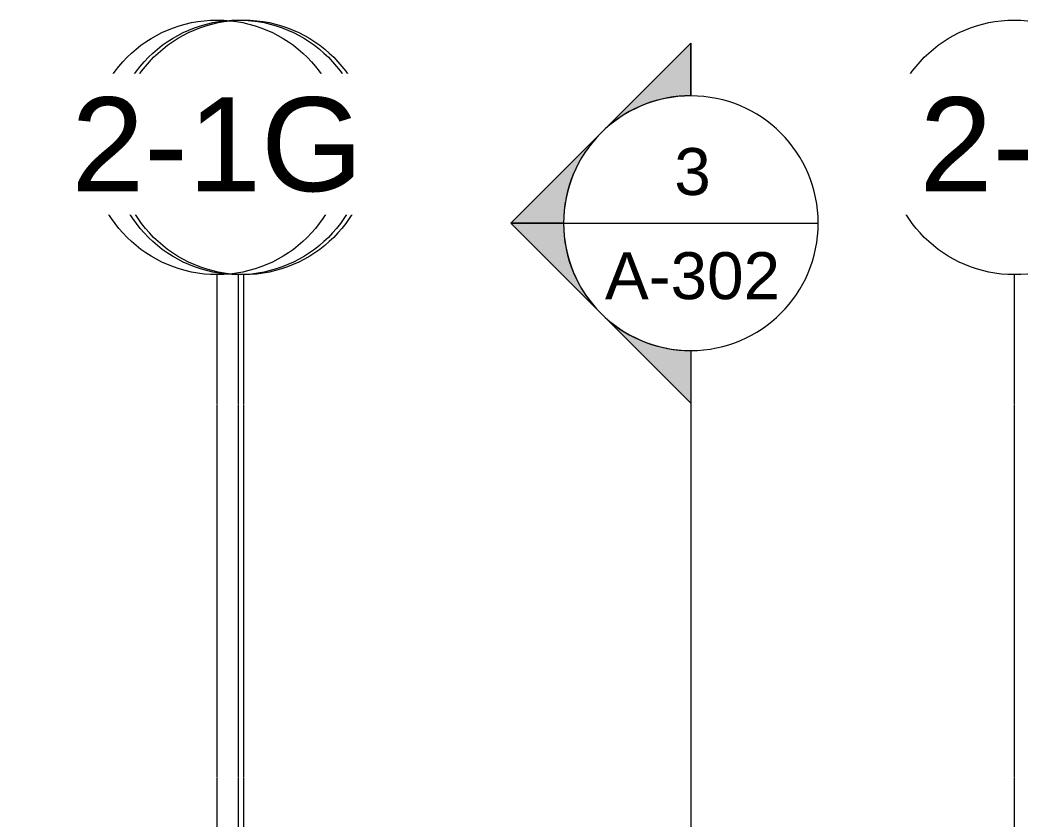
# Model space of a CAD drawing. Header units: inches. Extents: x -54880 to -186, y -132 to 853.
# Drawn here: x -13975.1 to -13597.8, y 368.2 to 669.8 of the extents above; entities that cross this region are included whole.
import ezdxf

# ---------------------------------------------------------------- set-up
doc = ezdxf.new("R2010")
doc.units = ezdxf.units.IN
doc.header["$MEASUREMENT"] = 0
doc.linetypes.add('Grid Line 1_2_', pattern=[0.875, 0.5, -0.125, 0.125, -0.125])
for name, color, linetype, lineweight in [('G-ANNO-SYMB', 111, 'Continuous', 9), ('S-GRID', 1, 'Continuous', 9), ('S-GRID-IDEN', 1, 'Continuous', 9)]:
    doc.layers.add(name, color=color, linetype=linetype, lineweight=lineweight)
doc.styles.add('Arial', font='arial.ttf', dxfattribs={"height": 35.407186})
doc.styles.add('Arial_1', font='arial.ttf', dxfattribs={"height": 17.703593})

# ---------------------------------------------------------------- blocks, each defined once
blk = doc.blocks.new('Grid - Grid Head - Circle-14747-Section 6')
at = {"layer": 'S-GRID-IDEN'}
blk.add_circle((-23085.89, 621.76), 48, dxfattribs=at)
blk = doc.blocks.new('Section - Section Head - Filled-1526-Section 6')
at = {"layer": 'G-ANNO-SYMB'}
h = blk.add_hatch(color=256, dxfattribs=at)
edge = h.paths.add_edge_path(flags=0)
edge.add_arc((-25498.9, 528), 48.06, 90, 132.0784, ccw=False)
edge.add_line((-25498.9, 576.06), (-25498.9, 595.88))
edge.add_line((-25498.9, 595.88), (-25531.11, 563.67))
h = blk.add_hatch(color=256, dxfattribs=at)
edge = h.paths.add_edge_path(flags=0)
edge.add_line((-25532.84, 561.94), (-25566.78, 528))
edge.add_line((-25566.78, 528), (-25546.9, 528))
edge.add_arc((-25498.9, 528), 48, 135, 180, ccw=False)
h = blk.add_hatch(color=256, dxfattribs=at)
edge = h.paths.add_edge_path(flags=0)
edge.add_arc((-25498.9, 528), 48, 180, 225, ccw=False)
edge.add_line((-25546.9, 528), (-25566.78, 528))
edge.add_line((-25566.78, 528), (-25532.84, 494.06))
h = blk.add_hatch(color=256, dxfattribs=at)
edge = h.paths.add_edge_path(flags=0)
edge.add_line((-25531.11, 492.33), (-25498.9, 460.12))
edge.add_line((-25498.9, 460.12), (-25498.9, 479.94))
edge.add_arc((-25498.9, 528), 48.06, 227.9216, 270, ccw=False)
for p, q in [((-25566.78, 528), (-25498.9, 595.88)), ((-25531.11, 563.67), (-25498.9, 595.88)), ((-25498.9, 576), (-25498.9, 595.88)), ((-25498.9, 595.88), (-25498.9, 576.06)), ((-25566.78, 528), (-25532.84, 561.94)), ((-25566.78, 528), (-25498.9, 460.12)), ((-25546.9, 528), (-25566.78, 528)), ((-25532.84, 494.06), (-25566.78, 528)), ((-25566.78, 528), (-25546.9, 528)), ((-25498.9, 460.12), (-25531.11, 492.33)), ((-25498.9, 480), (-25498.9, 460.12)), ((-25498.9, 479.94), (-25498.9, 460.12))]:
    blk.add_line(p, q, dxfattribs=at)
for radius, start, end in [(48, 90, 270), (48.06, 90, 132.0784), (48, 270, 90), (48, 135, 180), (48, 180, 225), (48.06, 227.9216, 270)]:
    blk.add_arc((-25498.9, 528), radius, start, end, dxfattribs=at)

msp = doc.modelspace()

# ---------------------------------------------------------------- linework, layer by layer
at = {"layer": 'G-ANNO-SYMB'}
for p, q in [((-13770.18435, 593.15708), (-13674.18435, 593.15708)), ((-13722.18435, 545.15708), (-13722.18435, -54.81697))]:
    msp.add_line(p, q, dxfattribs=at)
at = {"layer": 'S-GRID', "linetype": 'Grid Line 1_2_'}
for p, q in [((-13900.75761, -132), (-13900.75761, 573.76478)), ((-13900.75761, -132), (-13900.75761, 573.76478)), ((-13892.75761, -132), (-13892.75761, 573.76478)), ((-13890.75761, -132), (-13890.75761, 573.76478)), ((-13600.25761, -132), (-13600.25761, 573.76478)), ((-13600.25761, -132), (-13600.25761, 573.76478))]:
    msp.add_line(p, q, dxfattribs=at)

# ---------------------------------------------------------------- block references
at = {"layer": 'G-ANNO-SYMB'}
msp.add_blockref('Section - Section Head - Filled-1526-Section 6', (11776.71533, 65.15708), dxfattribs=at)
at = {"layer": 'S-GRID-IDEN'}
for p in [(9185.13261, 0), (9485.63261, 0)]:
    msp.add_blockref('Grid - Grid Head - Circle-14747-Section 6', p, dxfattribs=at)

# ---------------------------------------------------------------- texts
at = {"layer": 'G-ANNO-SYMB', "attachment_point": 2, "line_spacing_factor": 0.938532, "style": 'Arial_1'}
for s, insert, char_height, width in [('3', (-13721.56961, 621.49532), 17.70359, 16.416), ('A-302', (-13721.56961, 582.22284), 17.703593, 78.624)]:
    msp.add_mtext(s, dxfattribs=dict(at, insert=insert, char_height=char_height, width=width))

# ---------------------------------------------------------------- next in the draw order: texts
at = {"layer": 'S-GRID-IDEN', "char_height": 35.407186, "attachment_point": 2, "line_spacing_factor": 0.938532, "style": 'Arial', "bg_fill": 3, "box_fill_scale": 1.25, "bg_fill_color": 0, "bg_fill_transparency": 0}
for s, insert, width in [('1-1G', (-13900.76684, 640.63852), 130.896), ('1-2', (-13600.26684, 640.63852), 85.104)]:
    msp.add_mtext(s, dxfattribs=dict(at, insert=insert, width=width))

# ---------------------------------------------------------------- next in the draw order: block references
at = {"layer": 'S-GRID-IDEN'}
for p in [(9193.13261, 0), (9485.63261, 0)]:
    msp.add_blockref('Grid - Grid Head - Circle-14747-Section 6', p, dxfattribs=at)

# ---------------------------------------------------------------- next in the draw order: texts
at = {"layer": 'S-GRID-IDEN', "char_height": 35.407186, "width": 85.104, "attachment_point": 2, "line_spacing_factor": 0.938532, "style": 'Arial', "bg_fill": 3, "box_fill_scale": 1.25, "bg_fill_color": 0, "bg_fill_transparency": 0}
for s, insert in [('2-1', (-13892.76684, 640.63852)), ('2-2', (-13600.26684, 640.63852))]:
    msp.add_mtext(s, dxfattribs=dict(at, insert=insert))

# ---------------------------------------------------------------- next in the draw order: block references
at = {"layer": 'S-GRID-IDEN'}
msp.add_blockref('Grid - Grid Head - Circle-14747-Section 6', (9195.13261, 0), dxfattribs=at)

# ---------------------------------------------------------------- next in the draw order: texts
at = {"layer": 'S-GRID-IDEN', "insert": (-13890.76684, 640.63852), "char_height": 35.407186, "width": 147.312, "attachment_point": 2, "line_spacing_factor": 0.938532, "style": 'Arial', "bg_fill": 3, "box_fill_scale": 1.25, "bg_fill_color": 0, "bg_fill_transparency": 0}
msp.add_mtext('1-1.G', dxfattribs=at)

# ---------------------------------------------------------------- next in the draw order: block references
at = {"layer": 'S-GRID-IDEN'}
msp.add_blockref('Grid - Grid Head - Circle-14747-Section 6', (9185.13261, 0), dxfattribs=at)

# ---------------------------------------------------------------- next in the draw order: texts
at = {"layer": 'S-GRID-IDEN', "insert": (-13900.76684, 640.63852), "char_height": 35.407186, "width": 130.896, "attachment_point": 2, "line_spacing_factor": 0.938532, "style": 'Arial', "bg_fill": 3, "box_fill_scale": 1.25, "bg_fill_color": 0, "bg_fill_transparency": 0}
msp.add_mtext('2-1G', dxfattribs=at)

doc.saveas('drawing.dxf')
